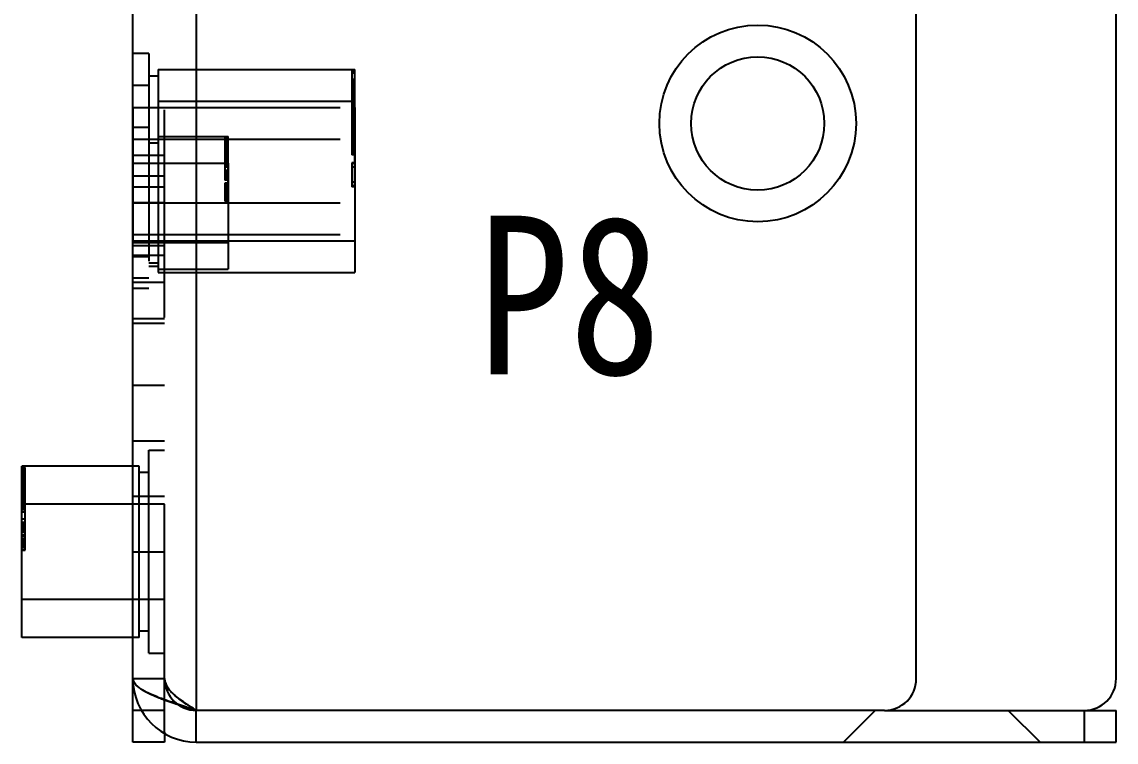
# Model space of a CAD drawing. Header units: millimetres. Extents: x 0 to 1189, y 25 to 866.
# Drawn here: x 619.47 to 653.97, y 344.47 to 367.17 of the extents above; entities that cross this region are included whole.
import ezdxf

# ---------------------------------------------------------------- set-up
doc = ezdxf.new("R2010")
doc.units = ezdxf.units.MM
doc.header["$LTSCALE"] = 65.395
doc.linetypes.add('HIDDEN', pattern=[0.2, 0.1, -0.1])
doc.layers.get('0').update_dxf_attribs({"linetype": 'CONTINUOUS'})
doc.layers.add('02___PRT_ALL_AXES', color=7, linetype='CONTINUOUS')
doc.layers.add('DEFAULT_2', color=8, linetype='HIDDEN')
doc.styles.get("Standard").update_dxf_attribs({"font": 'txt', "width": 0.85})

msp = doc.modelspace()

# ---------------------------------------------------------------- linework, layer by layer
at = {"color": 3, "linetype": 'Continuous'}
for p, q in [((624.973, 601.766), (624.973, 345.466)), ((622.973, 344.466), (622.973, 600.766)), ((647.673, 346.466), (647.673, 600.766)), ((646.673, 345.466), (624.973, 345.466)), ((624.973, 344.466), (653.973, 344.466))]:
    msp.add_line(p, q, dxfattribs=at)
at = {"color": 7, "linetype": 'Continuous'}
for p, q in [((653.973, 346.466), (653.973, 587.766)), ((619.473, 350.466), (619.473, 353.166)), ((619.573, 353.126), (619.473, 353.126)), ((619.473, 353.123), (619.573, 353.123)), ((619.473, 353.098), (619.573, 353.098)), ((619.573, 353.09), (619.473, 353.09)), ((619.573, 353.09), (619.573, 353.126)), ((619.573, 352.644), (619.473, 352.644)), ((619.573, 352.567), (619.573, 352.644)), ((619.573, 352.567), (619.473, 352.567)), ((619.573, 352.371), (619.473, 352.371)), ((619.573, 352.248), (619.473, 352.248)), ((619.573, 352.248), (619.573, 352.371)), ((619.573, 352.019), (619.473, 352.019)), ((619.573, 351.913), (619.473, 351.913)), ((619.573, 351.913), (619.573, 352.019)), ((623.282, 345.466), (622.973, 345.466)), ((624.973, 344.466), (624.973, 345.466)), ((646.673, 345.466), (653.973, 345.466)), ((652.973, 344.466), (652.973, 345.466)), ((653.973, 344.466), (653.973, 345.466)), ((623.973, 344.775), (623.973, 344.466)), ((623.973, 344.466), (622.973, 344.466))]:
    msp.add_line(p, q, dxfattribs=at)
at = {"color": 3, "linetype": 'Continuous'}
msp.add_circle((642.673, 363.966), 3.1, dxfattribs=at)
at = {"color": 7, "linetype": 'Continuous'}
msp.add_circle((642.673, 363.966), 2.1, dxfattribs=at)
at = {"color": 3, "linetype": 'Continuous'}
for centre, radius, start, end in [((624.973, 346.466), 2, 180, 270), ((646.673, 346.466), 1, 270, 360)]:
    msp.add_arc(centre, radius, start, end, dxfattribs=at)
at = {"color": 7, "linetype": 'Continuous'}
msp.add_arc((652.973, 346.466), 1, 270, 360, dxfattribs=at)
at = {"color": 3, "linetype": 'Continuous'}
for points, knots in [([(623.559, 345.966), (623.407, 346.035), (623.173, 346.139), (622.973, 346.369), (622.973, 346.466)], [0, 0, 0, 0, 0.630964, 1, 1, 1, 1]), ([(624.438, 345.639), (624.357, 345.665), (624.061, 345.765), (623.766, 345.873), (623.559, 345.966)], [0, 0, 0, 0, 0.273083, 1, 1, 1, 1])]:
    msp.add_open_spline(points, degree=3, knots=knots, dxfattribs=at)
msp.add_open_spline([(624.973, 345.466), (624.795, 345.523), (624.616, 345.58), (624.438, 345.639)], degree=3, dxfattribs=at)
at = {"layer": '02___PRT_ALL_AXES', "color": 8, "linetype": 'HIDDEN'}
for p, q in [((623.773, 365.666), (629.973, 365.666)), ((623.773, 364.666), (629.973, 364.666)), ((622.973, 364.466), (629.973, 364.466)), ((622.973, 364.466), (622.973, 360.216)), ((629.973, 364.466), (629.973, 359.266)), ((622.973, 363.466), (629.973, 363.466)), ((623.773, 363.556), (625.973, 363.556)), ((622.973, 362.716), (625.973, 362.716)), ((625.973, 362.716), (625.973, 359.376)), ((622.973, 361.466), (629.973, 361.466)), ((622.973, 360.466), (629.973, 360.466)), ((622.973, 360.216), (625.973, 360.216)), ((623.773, 360.266), (629.973, 360.266)), ((623.773, 359.376), (625.973, 359.376)), ((623.773, 359.266), (629.973, 359.266)), ((623.173, 353.166), (622.973, 353.166)), ((623.973, 351.966), (619.473, 351.966)), ((619.473, 350.466), (619.473, 351.966)), ((623.973, 348.966), (623.973, 351.966)), ((623.973, 348.966), (619.473, 348.966)), ((623.173, 347.766), (622.973, 347.766))]:
    msp.add_line(p, q, dxfattribs=at)
at = {"layer": '02___PRT_ALL_AXES', "color": 7, "linetype": 'Continuous'}
for p, q in [((622.973, 353.166), (619.473, 353.166)), ((619.473, 347.766), (619.473, 350.466)), ((622.973, 347.766), (619.473, 347.766))]:
    msp.add_line(p, q, dxfattribs=at)
at = {"layer": 'DEFAULT_2', "color": 8, "linetype": 'HIDDEN'}
for p, q in [((623.973, 344.775), (623.973, 600.766)), ((623.473, 366.166), (622.973, 366.166)), ((623.473, 366.166), (623.473, 358.766)), ((623.473, 365.466), (623.773, 365.466)), ((623.773, 365.666), (623.773, 359.266)), ((629.873, 365.664), (629.973, 365.664)), ((629.873, 365.664), (629.873, 362.972)), ((629.873, 365.66), (629.973, 365.66)), ((629.873, 365.652), (629.973, 365.652)), ((629.873, 365.649), (629.973, 365.649)), ((629.873, 365.607), (629.973, 365.607)), ((629.873, 365.577), (629.973, 365.577)), ((629.973, 365.553), (629.873, 365.553)), ((629.973, 361.966), (629.973, 365.666)), ((623.473, 365.166), (622.973, 365.166)), ((629.973, 365.354), (629.873, 365.354)), ((629.973, 365.35), (629.873, 365.35)), ((629.973, 365.348), (629.873, 365.348)), ((629.873, 365.325), (629.973, 365.325)), ((629.973, 365.317), (629.873, 365.317)), ((629.973, 365.273), (629.873, 365.273)), ((629.973, 365.26), (629.873, 365.26)), ((629.973, 365.257), (629.873, 365.257)), ((629.973, 365.245), (629.873, 365.245)), ((629.873, 365.233), (629.973, 365.233)), ((629.973, 365.221), (629.873, 365.221)), ((629.973, 365.219), (629.873, 365.219)), ((629.973, 365.176), (629.873, 365.176)), ((629.973, 365.157), (629.873, 365.157)), ((629.973, 365.097), (629.873, 365.097)), ((629.973, 365.085), (629.873, 365.085)), ((629.973, 365.045), (629.873, 365.045)), ((629.973, 365.028), (629.873, 365.028)), ((629.973, 364.987), (629.873, 364.987)), ((629.973, 364.952), (629.873, 364.952)), ((629.973, 364.94), (629.873, 364.94)), ((629.973, 364.901), (629.873, 364.901)), ((629.973, 364.901), (629.873, 364.901)), ((629.973, 364.886), (629.873, 364.886)), ((629.973, 364.867), (629.873, 364.867)), ((629.973, 364.858), (629.873, 364.858)), ((629.973, 364.848), (629.873, 364.848)), ((629.973, 364.828), (629.873, 364.828)), ((629.973, 364.816), (629.873, 364.816)), ((629.973, 364.814), (629.873, 364.814)), ((629.973, 364.811), (629.873, 364.811)), ((629.973, 364.806), (629.873, 364.806)), ((629.973, 364.785), (629.873, 364.785)), ((629.973, 364.753), (629.873, 364.753)), ((629.973, 364.751), (629.873, 364.751)), ((629.973, 364.735), (629.873, 364.735)), ((629.973, 364.723), (629.873, 364.723)), ((629.973, 364.718), (629.873, 364.718)), ((629.973, 364.698), (629.873, 364.698)), ((629.973, 364.684), (629.873, 364.684)), ((629.973, 364.684), (629.873, 364.684)), ((629.973, 364.677), (629.873, 364.677)), ((622.973, 364.466), (623.973, 364.466)), ((629.873, 364.664), (629.973, 364.664)), ((629.873, 364.66), (629.973, 364.66)), ((629.873, 364.652), (629.973, 364.652)), ((629.873, 364.649), (629.973, 364.649)), ((629.973, 364.64), (629.873, 364.64)), ((629.973, 364.638), (629.873, 364.638)), ((629.973, 364.626), (629.873, 364.626)), ((629.973, 364.626), (629.873, 364.626)), ((629.973, 364.608), (629.873, 364.608)), ((629.873, 364.607), (629.973, 364.607)), ((629.873, 364.577), (629.973, 364.577)), ((629.973, 364.561), (629.873, 364.561)), ((629.973, 364.553), (629.873, 364.553)), ((629.973, 364.536), (629.873, 364.536)), ((629.973, 364.531), (629.873, 364.531)), ((629.973, 364.527), (629.873, 364.527)), ((629.973, 364.495), (629.873, 364.495)), ((629.973, 364.493), (629.873, 364.493)), ((629.973, 364.478), (629.873, 364.478)), ((629.973, 364.462), (629.873, 364.462)), ((629.973, 364.458), (629.873, 364.458)), ((629.973, 364.441), (629.873, 364.441)), ((629.973, 364.435), (629.873, 364.435)), ((629.973, 364.434), (629.873, 364.434)), ((629.973, 364.43), (629.873, 364.43)), ((629.973, 364.413), (629.873, 364.413)), ((629.973, 364.379), (629.873, 364.379)), ((629.973, 364.369), (629.873, 364.369)), ((629.973, 364.356), (629.873, 364.356)), ((629.973, 364.354), (629.873, 364.354)), ((629.973, 364.35), (629.873, 364.35)), ((629.973, 364.349), (629.873, 364.349)), ((629.973, 364.348), (629.873, 364.348)), ((629.973, 364.335), (629.873, 364.335)), ((629.873, 364.325), (629.973, 364.325)), ((629.973, 364.317), (629.873, 364.317)), ((629.973, 364.288), (629.873, 364.288)), ((629.973, 364.284), (629.873, 364.284)), ((629.973, 364.273), (629.873, 364.273)), ((629.973, 364.26), (629.873, 364.26)), ((629.973, 364.259), (629.873, 364.259)), ((629.973, 364.257), (629.873, 364.257)), ((629.973, 364.25), (629.873, 364.25)), ((629.973, 364.245), (629.873, 364.245)), ((629.973, 364.235), (629.873, 364.235)), ((629.873, 364.233), (629.973, 364.233)), ((629.973, 364.225), (629.873, 364.225)), ((629.973, 364.221), (629.873, 364.221)), ((629.973, 364.219), (629.873, 364.219)), ((629.973, 364.201), (629.873, 364.201)), ((629.973, 364.196), (629.873, 364.196)), ((629.973, 364.176), (629.873, 364.176)), ((629.973, 364.157), (629.873, 364.157)), ((629.973, 364.149), (629.873, 364.149)), ((629.973, 364.115), (629.873, 364.115)), ((629.973, 364.097), (629.873, 364.097)), ((629.973, 364.085), (629.873, 364.085)), ((629.973, 364.054), (629.873, 364.054)), ((629.973, 364.049), (629.873, 364.049)), ((629.973, 364.045), (629.873, 364.045)), ((629.973, 364.028), (629.873, 364.028)), ((629.973, 363.987), (629.873, 363.987)), ((623.473, 363.841), (622.973, 363.841)), ((629.973, 363.952), (629.873, 363.952)), ((629.973, 363.94), (629.873, 363.94)), ((629.973, 363.901), (629.873, 363.901)), ((629.973, 363.901), (629.873, 363.901)), ((629.973, 363.886), (629.873, 363.886)), ((629.973, 363.867), (629.873, 363.867)), ((629.973, 363.858), (629.873, 363.858)), ((629.973, 363.848), (629.873, 363.848)), ((629.973, 363.828), (629.873, 363.828)), ((629.973, 363.816), (629.873, 363.816)), ((629.973, 363.814), (629.873, 363.814)), ((629.973, 363.811), (629.873, 363.811)), ((629.973, 363.806), (629.873, 363.806)), ((629.973, 363.785), (629.873, 363.785)), ((629.973, 363.753), (629.873, 363.753)), ((629.973, 363.751), (629.873, 363.751)), ((629.973, 363.735), (629.873, 363.735)), ((629.973, 363.728), (629.873, 363.728)), ((629.973, 363.723), (629.873, 363.723)), ((629.973, 363.718), (629.873, 363.718)), ((629.873, 363.716), (629.973, 363.716)), ((629.973, 363.704), (629.873, 363.704)), ((629.973, 363.698), (629.873, 363.698)), ((629.973, 363.684), (629.873, 363.684)), ((629.973, 363.684), (629.873, 363.684)), ((629.973, 363.677), (629.873, 363.677)), ((629.973, 363.64), (629.873, 363.64)), ((629.973, 363.638), (629.873, 363.638)), ((622.973, 363.466), (623.973, 363.466)), ((623.473, 363.356), (623.773, 363.356)), ((625.873, 363.552), (625.973, 363.552)), ((625.873, 363.552), (625.873, 362.183)), ((625.873, 363.533), (625.973, 363.533)), ((625.873, 363.498), (625.973, 363.498)), ((625.973, 363.477), (625.873, 363.477)), ((625.973, 363.47), (625.873, 363.47)), ((625.973, 363.466), (625.873, 363.466)), ((625.973, 363.429), (625.873, 363.429)), ((625.973, 363.412), (625.873, 363.412)), ((625.873, 363.39), (625.973, 363.39)), ((625.973, 363.386), (625.873, 363.386)), ((625.973, 363.366), (625.873, 363.366)), ((625.973, 363.359), (625.873, 363.359)), ((625.973, 363.348), (625.873, 363.348)), ((625.973, 363.334), (625.873, 363.334)), ((625.973, 363.298), (625.873, 363.298)), ((625.973, 363.295), (625.873, 363.295)), ((625.973, 361.466), (625.973, 363.556)), ((629.973, 363.626), (629.873, 363.626)), ((629.973, 363.626), (629.873, 363.626)), ((629.973, 363.608), (629.873, 363.608)), ((629.973, 363.607), (629.873, 363.607)), ((629.873, 363.598), (629.973, 363.598)), ((629.973, 363.561), (629.873, 363.561)), ((629.973, 363.536), (629.873, 363.536)), ((629.973, 363.531), (629.873, 363.531)), ((629.973, 363.527), (629.873, 363.527)), ((629.973, 363.495), (629.873, 363.495)), ((629.973, 363.493), (629.873, 363.493)), ((629.973, 363.478), (629.873, 363.478)), ((629.973, 363.462), (629.873, 363.462)), ((629.973, 363.458), (629.873, 363.458)), ((629.973, 363.441), (629.873, 363.441)), ((629.973, 363.435), (629.873, 363.435)), ((629.973, 363.434), (629.873, 363.434)), ((629.973, 363.43), (629.873, 363.43)), ((629.973, 363.413), (629.873, 363.413)), ((629.973, 363.379), (629.873, 363.379)), ((629.973, 363.369), (629.873, 363.369)), ((629.973, 363.356), (629.873, 363.356)), ((629.973, 363.349), (629.873, 363.349)), ((629.973, 363.335), (629.873, 363.335)), ((629.973, 363.288), (629.873, 363.288)), ((622.973, 362.966), (623.973, 362.966)), ((625.973, 363.237), (625.873, 363.237)), ((625.973, 363.219), (625.873, 363.219)), ((625.973, 363.154), (625.873, 363.154)), ((625.873, 363.153), (625.973, 363.153)), ((625.973, 363.15), (625.873, 363.15)), ((625.973, 363.142), (625.873, 363.142)), ((625.973, 363.135), (625.873, 363.135)), ((625.973, 363.115), (625.873, 363.115)), ((625.873, 363.108), (625.973, 363.108)), ((625.873, 363.099), (625.973, 363.099)), ((625.973, 363.087), (625.873, 363.087)), ((625.973, 363.08), (625.873, 363.08)), ((625.973, 363.075), (625.873, 363.075)), ((625.973, 363.062), (625.873, 363.062)), ((625.973, 363.052), (625.873, 363.052)), ((625.873, 363.049), (625.973, 363.049)), ((625.973, 363.038), (625.873, 363.038)), ((625.973, 363.033), (625.873, 363.033)), ((625.973, 363.018), (625.873, 363.018)), ((625.973, 363.009), (625.873, 363.009)), ((625.973, 363.005), (625.873, 363.005)), ((625.973, 363), (625.873, 363)), ((625.973, 362.994), (625.873, 362.994)), ((625.973, 362.993), (625.873, 362.993)), ((625.973, 362.972), (625.873, 362.972)), ((625.873, 362.964), (625.973, 362.964)), ((625.973, 362.963), (625.873, 362.963)), ((625.973, 362.958), (625.873, 362.958)), ((625.973, 362.956), (625.873, 362.956)), ((625.973, 362.945), (625.873, 362.945)), ((629.973, 363.284), (629.873, 363.284)), ((629.973, 363.259), (629.873, 363.259)), ((629.973, 363.25), (629.873, 363.25)), ((629.973, 363.235), (629.873, 363.235)), ((629.973, 363.225), (629.873, 363.225)), ((629.973, 363.201), (629.873, 363.201)), ((629.973, 363.196), (629.873, 363.196)), ((629.973, 363.149), (629.873, 363.149)), ((629.973, 363.118), (629.873, 363.118)), ((629.973, 363.115), (629.873, 363.115)), ((629.973, 363.054), (629.873, 363.054)), ((629.973, 363.049), (629.873, 363.049)), ((629.973, 362.996), (629.873, 362.996)), ((629.973, 362.972), (629.873, 362.972)), ((622.973, 362.716), (623.973, 362.716)), ((625.973, 362.94), (625.873, 362.94)), ((625.973, 362.93), (625.873, 362.93)), ((625.973, 362.925), (625.873, 362.925)), ((625.973, 362.918), (625.873, 362.918)), ((625.973, 362.914), (625.873, 362.914)), ((625.973, 362.912), (625.873, 362.912)), ((625.973, 362.905), (625.873, 362.905)), ((625.973, 362.902), (625.873, 362.902)), ((625.973, 362.901), (625.873, 362.901)), ((625.973, 362.898), (625.873, 362.898)), ((625.973, 362.894), (625.873, 362.894)), ((625.973, 362.887), (625.873, 362.887)), ((625.973, 362.883), (625.873, 362.883)), ((625.973, 362.879), (625.873, 362.879)), ((625.873, 362.879), (625.973, 362.879)), ((625.973, 362.878), (625.873, 362.878)), ((625.973, 362.87), (625.873, 362.87)), ((625.973, 362.868), (625.873, 362.868)), ((625.973, 362.868), (625.873, 362.868)), ((625.973, 362.862), (625.873, 362.862)), ((625.973, 362.854), (625.873, 362.854)), ((625.973, 362.841), (625.873, 362.841)), ((625.973, 362.841), (625.873, 362.841)), ((625.973, 362.839), (625.873, 362.839)), ((625.973, 362.832), (625.873, 362.832)), ((625.973, 362.82), (625.873, 362.82)), ((625.973, 362.82), (625.873, 362.82)), ((625.973, 362.816), (625.873, 362.816)), ((625.973, 362.815), (625.873, 362.815)), ((625.973, 362.814), (625.873, 362.814)), ((625.973, 362.8), (625.873, 362.8)), ((625.973, 362.799), (625.873, 362.799)), ((625.973, 362.797), (625.873, 362.797)), ((625.973, 362.786), (625.873, 362.786)), ((625.973, 362.774), (625.873, 362.774)), ((625.973, 362.764), (625.873, 362.764)), ((625.973, 362.763), (625.873, 362.763)), ((625.973, 362.762), (625.873, 362.762)), ((625.973, 362.749), (625.873, 362.749)), ((625.973, 362.738), (625.873, 362.738)), ((625.973, 362.733), (625.873, 362.733)), ((625.973, 362.727), (625.873, 362.727)), ((625.873, 362.722), (625.973, 362.722)), ((625.973, 362.717), (625.873, 362.717)), ((625.973, 362.717), (625.873, 362.717)), ((625.973, 362.706), (625.873, 362.706)), ((625.973, 362.706), (625.873, 362.706)), ((625.973, 362.686), (625.873, 362.686)), ((625.973, 362.678), (625.873, 362.678)), ((625.973, 362.671), (625.873, 362.671)), ((625.973, 362.66), (625.873, 362.66)), ((625.873, 362.65), (625.973, 362.65)), ((629.973, 362.728), (629.873, 362.728)), ((629.873, 362.728), (629.873, 361.972)), ((629.873, 362.716), (629.973, 362.716)), ((629.973, 362.704), (629.873, 362.704)), ((629.873, 362.598), (629.973, 362.598)), ((622.973, 362.316), (623.973, 362.316)), ((625.973, 362.591), (625.873, 362.591)), ((625.973, 362.481), (625.873, 362.481)), ((625.973, 362.476), (625.873, 362.476)), ((625.973, 362.448), (625.873, 362.448)), ((625.973, 362.428), (625.873, 362.428)), ((625.973, 362.403), (625.873, 362.403)), ((625.973, 362.391), (625.873, 362.391)), ((625.973, 362.39), (625.873, 362.39)), ((625.973, 362.376), (625.873, 362.376)), ((625.973, 362.371), (625.873, 362.371)), ((625.973, 362.361), (625.873, 362.361)), ((625.973, 362.35), (625.873, 362.35)), ((625.973, 362.35), (625.873, 362.35)), ((625.973, 362.346), (625.873, 362.346)), ((625.973, 362.335), (625.873, 362.335)), ((625.973, 362.325), (625.873, 362.325)), ((625.973, 362.32), (625.873, 362.32)), ((625.973, 362.305), (625.873, 362.305)), ((625.973, 362.293), (625.873, 362.293)), ((625.973, 362.278), (625.873, 362.278)), ((625.973, 362.268), (625.873, 362.268)), ((622.973, 361.966), (623.973, 361.966)), ((625.973, 362.22), (625.873, 362.22)), ((625.973, 362.215), (625.873, 362.215)), ((625.973, 362.183), (625.873, 362.183)), ((625.973, 362.086), (625.873, 362.086)), ((625.873, 362.086), (625.873, 361.515)), ((625.973, 362.08), (625.873, 362.08)), ((625.973, 362.06), (625.873, 362.06)), ((625.973, 362.022), (625.873, 362.022)), ((625.973, 362.014), (625.873, 362.014)), ((625.973, 362.005), (625.873, 362.005)), ((625.973, 362.002), (625.873, 362.002)), ((625.973, 361.982), (625.873, 361.982)), ((625.973, 361.976), (625.873, 361.976)), ((625.973, 361.971), (625.873, 361.971)), ((625.973, 361.957), (625.873, 361.957)), ((625.973, 361.93), (625.873, 361.93)), ((625.873, 361.919), (625.973, 361.919)), ((625.973, 361.908), (625.873, 361.908)), ((629.973, 362.118), (629.873, 362.118)), ((629.973, 361.996), (629.873, 361.996)), ((629.973, 361.972), (629.873, 361.972)), ((625.973, 361.893), (625.873, 361.893)), ((625.973, 361.888), (625.873, 361.888)), ((625.973, 361.845), (625.873, 361.845)), ((625.973, 361.844), (625.873, 361.844)), ((625.973, 361.826), (625.873, 361.826)), ((625.973, 361.815), (625.873, 361.815)), ((625.973, 361.802), (625.873, 361.802)), ((625.973, 361.798), (625.873, 361.798)), ((625.973, 361.77), (625.873, 361.77)), ((625.973, 361.769), (625.873, 361.769)), ((625.973, 361.757), (625.873, 361.757)), ((625.973, 361.742), (625.873, 361.742)), ((625.973, 361.741), (625.873, 361.741)), ((625.973, 361.727), (625.873, 361.727)), ((625.973, 361.713), (625.873, 361.713)), ((625.973, 361.713), (625.873, 361.713)), ((625.973, 361.696), (625.873, 361.696)), ((625.973, 361.685), (625.873, 361.685)), ((625.973, 361.678), (625.873, 361.678)), ((625.973, 361.666), (625.873, 361.666)), ((625.973, 361.662), (625.873, 361.662)), ((625.973, 361.648), (625.873, 361.648)), ((625.973, 361.648), (625.873, 361.648)), ((625.973, 361.644), (625.873, 361.644)), ((625.973, 361.642), (625.873, 361.642)), ((625.973, 361.632), (625.873, 361.632)), ((625.973, 361.631), (625.873, 361.631)), ((625.973, 361.63), (625.873, 361.63)), ((625.973, 361.616), (625.873, 361.616)), ((625.973, 361.606), (625.873, 361.606)), ((625.973, 361.593), (625.873, 361.593)), ((625.973, 361.592), (625.873, 361.592)), ((625.973, 361.586), (625.873, 361.586)), ((625.973, 361.583), (625.873, 361.583)), ((625.973, 361.582), (625.873, 361.582)), ((625.973, 361.57), (625.873, 361.57)), ((625.973, 361.564), (625.873, 361.564)), ((625.973, 361.562), (625.873, 361.562)), ((623.973, 361.466), (622.973, 361.466)), ((625.973, 361.559), (625.873, 361.559)), ((625.973, 361.546), (625.873, 361.546)), ((625.973, 361.52), (625.873, 361.52)), ((625.973, 361.518), (625.873, 361.518)), ((625.973, 361.515), (625.873, 361.515)), ((622.973, 360.466), (623.973, 360.466)), ((622.973, 360.266), (623.973, 360.266)), ((622.973, 360.216), (623.973, 360.216)), ((622.973, 360.116), (623.973, 360.116)), ((622.973, 359.816), (623.973, 359.816)), ((623.473, 359.766), (622.973, 359.766)), ((623.473, 359.576), (623.773, 359.576)), ((623.473, 359.466), (623.773, 359.466)), ((623.473, 359.091), (622.973, 359.091)), ((622.973, 358.966), (623.973, 358.966)), ((623.473, 358.766), (622.973, 358.766)), ((622.973, 357.816), (623.973, 357.816)), ((622.973, 357.666), (623.973, 357.666)), ((622.973, 355.716), (623.973, 355.716)), ((622.973, 353.966), (623.973, 353.966)), ((623.473, 353.666), (623.973, 353.666)), ((623.473, 347.266), (623.473, 353.666)), ((619.473, 353.069), (619.573, 353.069)), ((619.473, 353.054), (619.573, 353.054)), ((619.473, 353.018), (619.573, 353.018)), ((619.473, 353.018), (619.573, 353.018)), ((619.473, 353.015), (619.573, 353.015)), ((619.473, 353.006), (619.573, 353.006)), ((619.473, 352.996), (619.573, 352.996)), ((619.473, 352.992), (619.573, 352.992)), ((619.473, 352.973), (619.573, 352.973)), ((619.473, 352.957), (619.573, 352.957)), ((619.473, 352.95), (619.573, 352.95)), ((619.473, 352.941), (619.573, 352.941)), ((619.473, 352.936), (619.573, 352.936)), ((619.573, 352.644), (619.573, 353.09)), ((623.173, 347.766), (623.173, 353.166)), ((623.473, 352.966), (623.173, 352.966)), ((619.473, 352.921), (619.573, 352.921)), ((619.473, 352.874), (619.573, 352.874)), ((619.473, 352.871), (619.573, 352.871)), ((619.473, 352.87), (619.573, 352.87)), ((619.473, 352.852), (619.573, 352.852)), ((619.473, 352.825), (619.573, 352.825)), ((619.473, 352.803), (619.573, 352.803)), ((619.473, 352.795), (619.573, 352.795)), ((619.473, 352.786), (619.573, 352.786)), ((619.473, 352.784), (619.573, 352.784)), ((619.473, 352.767), (619.573, 352.767)), ((619.473, 352.76), (619.573, 352.76)), ((619.473, 352.731), (619.573, 352.731)), ((619.473, 352.715), (619.573, 352.715)), ((619.473, 352.706), (619.573, 352.706)), ((619.473, 352.66), (619.573, 352.66)), ((619.473, 352.658), (619.573, 352.658)), ((619.473, 352.656), (619.573, 352.656)), ((619.473, 352.652), (619.573, 352.652)), ((619.473, 352.649), (619.573, 352.649)), ((619.473, 352.643), (619.573, 352.643)), ((619.473, 352.616), (619.573, 352.616)), ((619.473, 352.607), (619.573, 352.607)), ((619.473, 352.607), (619.573, 352.607)), ((619.573, 352.603), (619.473, 352.603)), ((619.473, 352.576), (619.573, 352.576)), ((619.473, 352.574), (619.573, 352.574)), ((619.473, 352.566), (619.573, 352.566)), ((619.473, 352.56), (619.573, 352.56)), ((619.473, 352.559), (619.573, 352.559)), ((619.473, 352.553), (619.573, 352.553)), ((619.473, 352.527), (619.573, 352.527)), ((619.573, 352.524), (619.473, 352.524)), ((619.473, 352.518), (619.573, 352.518)), ((619.473, 352.492), (619.573, 352.492)), ((619.473, 352.474), (619.573, 352.474)), ((619.473, 352.467), (619.573, 352.467)), ((619.473, 352.456), (619.573, 352.456)), ((619.473, 352.452), (619.573, 352.452)), ((619.473, 352.44), (619.573, 352.44)), ((619.473, 352.432), (619.573, 352.432)), ((619.473, 352.429), (619.573, 352.429)), ((619.473, 352.42), (619.573, 352.42)), ((619.473, 352.411), (619.573, 352.411)), ((619.473, 352.362), (619.573, 352.362)), ((619.473, 352.344), (619.573, 352.344)), ((619.473, 352.34), (619.573, 352.34)), ((619.473, 352.308), (619.573, 352.308)), ((619.473, 352.289), (619.573, 352.289)), ((619.473, 352.287), (619.573, 352.287)), ((619.473, 352.285), (619.573, 352.285)), ((619.473, 352.259), (619.573, 352.259)), ((619.473, 352.254), (619.573, 352.254)), ((619.573, 352.371), (619.573, 352.567)), ((619.573, 352.019), (619.573, 352.248)), ((619.473, 352.244), (619.573, 352.244)), ((619.473, 352.243), (619.573, 352.243)), ((619.473, 352.238), (619.573, 352.238)), ((619.473, 352.226), (619.573, 352.226)), ((619.473, 352.225), (619.573, 352.225)), ((619.473, 352.208), (619.573, 352.208)), ((619.473, 352.186), (619.573, 352.186)), ((619.473, 352.185), (619.573, 352.185)), ((619.473, 352.167), (619.573, 352.167)), ((619.473, 352.142), (619.573, 352.142)), ((619.473, 352.135), (619.573, 352.135)), ((619.473, 352.126), (619.573, 352.126)), ((619.473, 352.117), (619.573, 352.117)), ((619.473, 352.063), (619.573, 352.063)), ((619.473, 352.047), (619.573, 352.047)), ((619.473, 351.993), (619.573, 351.993)), ((619.573, 351.967), (619.473, 351.967)), ((619.473, 351.932), (619.573, 351.932)), ((619.473, 351.91), (619.573, 351.91)), ((619.573, 350.513), (619.573, 351.913)), ((622.973, 352.216), (623.973, 352.216)), ((623.973, 351.966), (622.973, 351.966)), ((619.573, 351.879), (619.473, 351.879)), ((619.473, 351.856), (619.573, 351.856)), ((619.473, 351.822), (619.573, 351.822)), ((619.473, 351.794), (619.573, 351.794)), ((619.473, 351.721), (619.573, 351.721)), ((619.473, 351.499), (619.573, 351.499)), ((619.473, 351.399), (619.573, 351.399)), ((619.473, 351.367), (619.573, 351.367)), ((619.473, 351.345), (619.573, 351.345)), ((619.473, 351.325), (619.573, 351.325)), ((619.473, 351.303), (619.573, 351.303)), ((619.473, 351.262), (619.573, 351.262)), ((619.473, 351.245), (619.573, 351.245)), ((619.473, 351.223), (619.573, 351.223)), ((619.473, 351.215), (619.573, 351.215)), ((619.473, 351.204), (619.573, 351.204)), ((619.473, 351.2), (619.573, 351.2)), ((619.473, 351.183), (619.573, 351.183)), ((619.473, 351.172), (619.573, 351.172)), ((619.473, 351.126), (619.573, 351.126)), ((619.573, 351.122), (619.473, 351.122)), ((619.473, 351.095), (619.573, 351.095)), ((619.473, 351.088), (619.573, 351.088)), ((619.473, 351.085), (619.573, 351.085)), ((619.473, 351.002), (619.573, 351.002)), ((619.573, 350.992), (619.473, 350.992)), ((619.473, 350.978), (619.573, 350.978)), ((619.473, 350.973), (619.573, 350.973)), ((619.473, 350.89), (619.573, 350.89)), ((619.473, 350.887), (619.573, 350.887)), ((619.473, 350.88), (619.573, 350.88)), ((619.473, 350.857), (619.573, 350.857)), ((619.473, 350.817), (619.573, 350.817)), ((619.473, 350.803), (619.573, 350.803)), ((619.473, 350.774), (619.573, 350.774)), ((619.473, 350.762), (619.573, 350.762)), ((619.473, 350.76), (619.573, 350.76)), ((619.473, 350.751), (619.573, 350.751)), ((619.473, 350.728), (619.573, 350.728)), ((619.473, 350.725), (619.573, 350.725)), ((619.473, 350.718), (619.573, 350.718)), ((619.473, 350.695), (619.573, 350.695)), ((619.473, 350.672), (619.573, 350.672)), ((619.473, 350.631), (619.573, 350.631)), ((619.473, 350.629), (619.573, 350.629)), ((619.473, 350.612), (619.573, 350.612)), ((619.473, 350.536), (619.573, 350.536)), ((619.473, 350.513), (619.573, 350.513)), ((622.973, 350.466), (623.973, 350.466)), ((623.973, 348.966), (622.973, 348.966)), ((623.473, 347.966), (623.173, 347.966)), ((623.473, 347.266), (623.973, 347.266)), ((622.973, 346.466), (623.973, 346.466)), ((623.973, 345.466), (623.282, 345.466)), ((646.373, 345.466), (645.373, 344.466)), ((650.573, 345.466), (651.573, 344.466))]:
    msp.add_line(p, q, dxfattribs=at)
for centre, radius, start, end in [((624.973, 346.466), 1, 180, 270), ((628.087, 357.007), 11.939, 249.748, 251.0354), ((630.369, 363.628), 18.941, 251.0166, 251.754)]:
    msp.add_arc(centre, radius, start, end, dxfattribs=at)
for points, knots in [([(622.973, 346.466), (622.973, 346.445), (622.99, 346.345), (623.065, 346.267), (623.125, 346.216)], [0, 0, 0, 0, 0.211698, 1, 1, 1, 1]), ([(624.973, 345.466), (624.729, 345.621), (624.329, 345.853), (623.973, 346.273), (623.973, 346.466)], [0, 0, 0, 0, 0.59912, 1, 1, 1, 1]), ([(623.973, 346.466), (623.973, 346.42), (624.014, 346.2), (624.184, 346.034), (624.317, 345.922)], [0, 0, 0, 0, 0.209921, 1, 1, 1, 1]), ([(623.559, 345.966), (623.589, 345.953), (623.72, 345.896), (623.852, 345.844), (623.955, 345.806)], [0, 0, 0, 0, 0.23391, 1, 1, 1, 1]), ([(624.317, 345.922), (624.364, 345.883), (624.574, 345.719), (624.8, 345.577), (624.973, 345.466)], [0, 0, 0, 0, 0.230501, 1, 1, 1, 1])]:
    msp.add_open_spline(points, degree=3, knots=knots, dxfattribs=at)
for points in [[(623.125, 346.216), (623.18, 346.17), (623.241, 346.131), (623.303, 346.095)], [(623.303, 346.095), (623.386, 346.047), (623.472, 346.006), (623.559, 345.966)]]:
    msp.add_open_spline(points, degree=3, dxfattribs=at)

# ---------------------------------------------------------------- texts
at = {"color": 2, "linetype": 'Continuous', "insert": (633.84, 361.058), "char_height": 5, "width": 8.5, "attachment_point": 1, "line_spacing_factor": 0.9}
msp.add_mtext('P8', dxfattribs=at)

doc.saveas('drawing.dxf')
